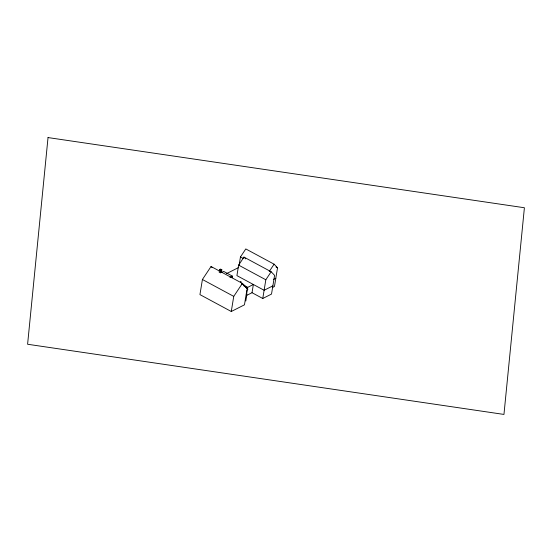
<?xml version="1.0" encoding="UTF-8"?>
<svg xmlns="http://www.w3.org/2000/svg" width="552" height="552" viewBox="0 0 552 552"><rect width="100%" height="100%" fill="white"/><g stroke="black" fill="none" stroke-linecap="round" stroke-linejoin="round"><path stroke-width="0.83" d="M219.254 270.922L211.05 266.499L202.418 279.491L199.941 294.609L231.274 311.494L244.453 304.828L246.93 289.717L247.931 289.207L242.383 283.383L220.745 271.729M219.586 269.521L219.151 272.184L220.496 272.909L220.931 270.245L221.842 269.783L220.503 269.059L219.586 269.521L220.931 270.245M221.407 272.447L221.842 269.783M232.109 277.753L232.378 276.103L223.65 271.405L221.787 272.343M246.364 295.568L252.022 292.705L262.766 298.494L271.522 294.064L274.585 275.351L271.156 271.757L243.963 257.101L238.636 265.126L236.918 275.627L264.111 290.276L272.867 285.853M231.274 311.494L233.751 296.376L242.383 283.383M239.133 265.036L240.458 256.963L245.792 248.931L274.102 264.187L277.532 267.789L274.461 286.502L272.274 287.613M246.496 294.747L247.71 287.35L253.368 284.487L252.022 292.705M245.812 300.985L246.93 294.14M262.766 298.494L265.829 279.781L271.156 271.757M243.253 284.466C247.841 289.648 243.501 284.025 241.762 283.659M245.447 286.764C249.504 291.428 245.743 286.302 243.97 285.97M269.21 271.549L274.102 264.187M226.596 273.599L238.74 267.458M229.894 277.359L232.378 276.103M273.619 279.395L275.807 278.284M276.041 266.982L277.532 267.789M240.458 256.963L243.232 258.453M238.636 265.126L265.829 279.781M241.714 283.735L243.211 284.535M243.936 285.315L247.71 287.35M202.418 279.491L233.751 296.376M243.963 257.101L245.681 258.902M211.05 266.499L212.161 267.665M240.617 281.844L241.017 281.927L240.617 281.844M48.031 137.572L27.6 344.255L503.955 414.428L524.4 207.745L48.031 137.572"/></g></svg>
